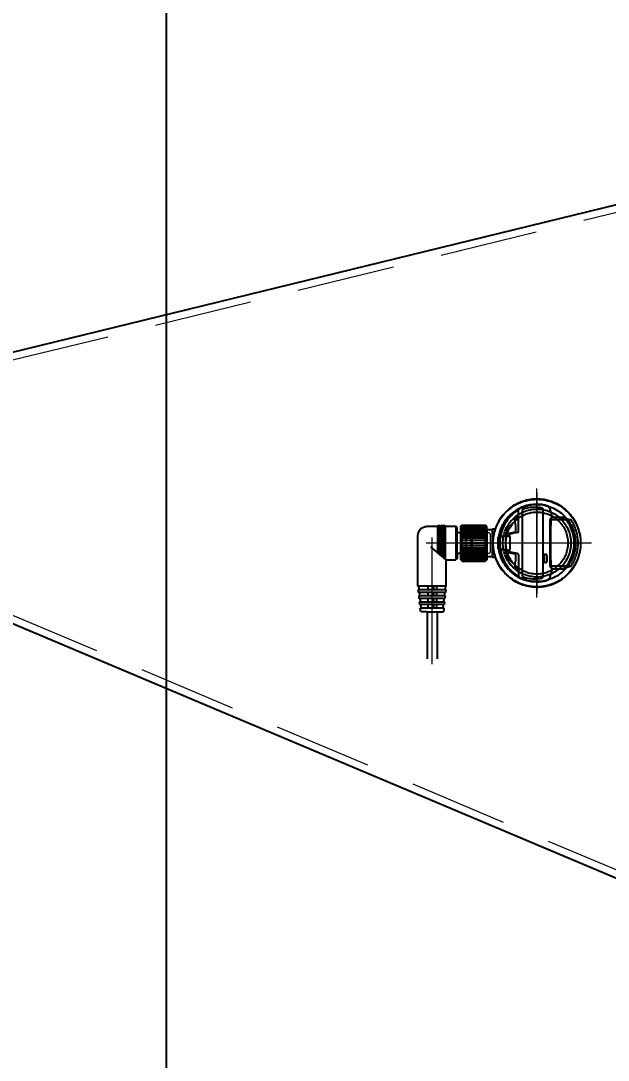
# Model space of a CAD drawing. Header units: millimetres. Extents: x -16130 to 36813, y -8099 to 27484.
# Drawn here: x 5004.6 to 5232.9, y 15682 to 16086.1 of the extents above; entities that cross this region are included whole.
import ezdxf
from ezdxf import colors
from ezdxf.entities.mleader import LeaderData, LeaderLine
from ezdxf.enums import TextEntityAlignment as Align
from ezdxf.math import Vec2, Vec3
from ezdxf.xclip import XClip

# ---------------------------------------------------------------- set-up
doc = ezdxf.new("R2010")
doc.units = ezdxf.units.MM
doc.header["$LTSCALE"] = 6
doc.header["$XCLIPFRAME"] = 0
doc.header["$PDMODE"] = 99
doc.header["$PDSIZE"] = 1
doc.linetypes.add('CENTER2', pattern=[28.575, 19.05, -3.175, 3.175, -3.175])
doc.linetypes.add('HIDDEN', pattern=[9.525, 6.35, -3.175])
for name, color, linetype, lineweight in [('04_HIDDEN', 2, 'HIDDEN', 13), ('05_CENTER', 4, 'CENTER2', 13), ('08_DIM', 3, 'Continuous', 13)]:
    doc.layers.add(name, color=color, linetype=linetype, lineweight=lineweight)
doc.layers.add('10_DRAFT', color=8, linetype='Continuous', lineweight=0, plot=False)
doc.styles.add('KSS_TXT', font='txt.shx', dxfattribs={"bigfont": 'extfont2.shx'})
doc.styles.get("Standard").update_dxf_attribs({"font": 'txt.shx', "bigfont": 'extfont2.shx'})
doc.dimstyles.new('KSS_DIM', dxfattribs={"dimtxt": 3, "dimasz": 2.5, "dimexe": 1.25, "dimexo": 0.625, "dimtad": 1, "dimdsep": 46, "dimtxsty": 'KSS_TXT', "dimblk": 'OPEN30', "dimcen": 0, "dimazin": 2, "dimtfac": 0.75, "dimtmove": 0, "dimatfit": 3, "dimldrblk": 'OPEN30', "dimfxl": 1, "dimtolj": 1, "dimarcsym": 0})

# ---------------------------------------------------------------- blocks, each defined once
blk = doc.blocks.new('A$C4DCA1887_1_1')
at = {"color": 0}
for radius in [15, 13.22, 12.06]:
    blk.add_circle((0, 0), radius, dxfattribs=at)
at = {"layer": '05_CENTER'}
for p, q in [((0, -21.19), (0, 21.19)), ((21.19, 0), (-21.19, 0))]:
    blk.add_line(p, q, dxfattribs=at)
blk = doc.blocks.new('A$C63605BD2_1_1_1')
at = {"color": 0}
for p, q in [((-490, 77), (-5.71, 195.41)), ((-490, 9), (-6.17, -195.26))]:
    blk.add_line(p, q, dxfattribs=at)
at = {"layer": '04_HIDDEN'}
for p, q in [((-489.29, 74.09), (-5, 192.5)), ((-488.83, 11.76), (-5, -192.5))]:
    blk.add_line(p, q, dxfattribs=at)
blk.add_blockref('A$C4DCA1887_1_1', (-230, 16.5))
blk = doc.blocks.new('A$C5957702E_1_1')
blk.add_blockref('A$C63605BD2_1_1_1', (-3, -192))
blk = doc.blocks.new('GP-M＊＊Tc_1_1')
at = {"color": 0}
for p, q in [((-10, 9.34), (-9, 13.23)), ((-9, 13.23), (-9, 5.44)), ((0, 16), (0, 16)), ((0, 14.42), (0, 14.5)), ((0, 14.42), (0, 14.5)), ((9, 13.23), (9, 5.44)), ((10, 9.34), (9, 13.23)), ((-10, 5.7), (-10, 10.5)), ((10, 5.7), (10, 10.5)), ((-9, 5.44), (-10, 5.75)), ((-9.65, 5.43), (-9, 5.43)), ((-9, 5), (0, 5)), ((0, 5), (9, 5)), ((9, 5.44), (10, 5.75)), ((9, 5.43), (9.65, 5.43)), ((-17.1, 0), (-17.1, 0)), ((13.11, 2.48), (-13.11, 2.48)), ((4.5, 3.65), (4.5, 3.04)), ((4.8, 3.86), (7.2, 3.86)), ((4.8, 2.83), (7.2, 2.83)), ((7.5, 3.65), (7.5, 3.04)), ((17.1, 0), (17.1, 0)), ((-4.56, -7.17), (-12.87, -7.17)), ((-12.61, -5.73), (12.61, -5.73)), ((-9.87, -7.64), (-9.8, -7.97)), ((-9.65, -7.22), (-9.65, -8.81)), ((-4.07, -7.58), (-3.58, -10.22)), ((4.07, -7.58), (3.58, -10.22)), ((4.56, -7.17), (12.87, -7.17)), ((9.65, -7.22), (9.65, -8.81)), ((9.87, -7.64), (9.8, -7.97)), ((-8.5, -8.52), (-8.91, -8.45)), ((-5.15, -11.56), (-6.27, -11.4)), ((-4.28, -8.42), (-3.77, -11.09)), ((-3.77, -9.17), (-3.77, -11.09)), ((-2.87, -10.72), (-3.66, -10.5)), ((-2.73, -11.95), (-2.92, -10.97)), ((-2.85, -10.7), (-2.73, -11.41)), ((-2.73, -12.3), (-2.73, -10.6)), ((-2.43, -10.52), (2.43, -10.52)), ((2.43, -12.07), (-2.43, -12.07)), ((2.73, -12.3), (2.73, -10.6)), ((2.85, -10.7), (2.73, -11.41)), ((2.73, -11.95), (2.92, -10.97)), ((2.87, -10.72), (3.66, -10.5)), ((4.28, -8.42), (3.77, -11.09)), ((3.77, -9.17), (3.77, -11.09)), ((5.15, -11.56), (6.27, -11.4)), ((8.5, -8.52), (8.91, -8.45)), ((-2.73, -12.3), (-2.42, -14.17)), ((-2.42, -14.17), (-2.23, -14.96)), ((2.42, -14.17), (2.23, -14.96)), ((2.73, -12.3), (2.42, -14.17)), ((-5.25, -19.5), (-6, -19.5)), ((-5.5, -17.2), (-5.5, -16.19)), ((-5.25, -17.2), (-5.5, -17.2)), ((5.25, -17.2), (-5.25, -17.2)), ((-5.25, -19.5), (-5.25, -17.2)), ((-5.25, -19.5), (5.25, -19.5)), ((5.5, -17.2), (5.25, -17.2)), ((5.25, -19.5), (5.25, -17.2)), ((6, -19.5), (5.25, -19.5)), ((5.5, -17.2), (5.5, -16.19))]:
    blk.add_line(p, q, dxfattribs=at)
blk.add_circle((0, 0), 17, dxfattribs=at)
for centre, radius, start, end in [((0, 0), 17.1, 288.762, 251.238), ((0, 0), 14.5, 46.3972, 133.6028), ((0, 0), 16, 55.7676, 124.2324), ((-12.12, 2.81), 2.58, 110.3836, 158.741), ((-9.27, -5.68), 11.53, 93.6107, 108.94), ((-3.77, 13.54), 10.01, 231.512, 238.504), ((0, 305.3), 300, 268.2809, 271.7191), ((3.77, 13.54), 10.01, 301.496, 308.488), ((9.27, -5.68), 11.53, 71.06, 86.3893), ((12.12, 2.81), 2.58, 21.259, 69.6164), ((-4.84, 0.61), 10.18, 162.0846, 183.4338), ((-0.75, -0.36), 14.26, 178.5668, 263.5951), ((-0.71, -0.79), 13.2, 167.4122, 200.4388), ((-13.11, 1.98), 0.5, 90, 167.4122), ((0.75, -0.36), 14.26, 276.4049, 1.4332), ((4.66, 3.65), 0.164, 124.4845, 180), ((4.66, 3.04), 0.164, 180, 235.5155), ((4.8, 3.46), 0.404, 90, 124.4845), ((4.8, 3.24), 0.404, 235.5155, 270), ((7.2, 3.46), 0.404, 55.5155, 90), ((7.2, 3.24), 0.404, 270, 304.4845), ((7.34, 3.65), 0.164, 0, 55.5155), ((7.34, 3.04), 0.164, 304.4845, 0), ((0.71, -0.79), 13.2, 339.5612, 12.5878), ((13.11, 1.98), 0.5, 12.5878, 90), ((4.84, 0.61), 10.18, 356.5662, 17.9154), ((-12.61, -5.23), 0.5, 200.4388, 270), ((-0.04, 0.63), 15.02, 211.3253, 260.883), ((0.79, 1.43), 14.21, 217.2624, 222.6782), ((-9.54, -7.56), 0.345, 146.2138, 192.031), ((-9.36, -7.71), 0.571, 110.52, 143.7381), ((-9.38, -7.35), 0.446, 183.2379, 231.5895), ((-9.51, -7.91), 0.3, 191.6157, 222.1952), ((-4.56, -7.67), 0.5, 10.5832, 90), ((0.04, 0.63), 15.02, 279.117, 328.6747), ((4.56, -7.67), 0.5, 90, 169.4168), ((9.36, -7.71), 0.571, 36.2619, 69.48), ((-0.79, 1.43), 14.21, 317.3218, 322.7376), ((9.38, -7.35), 0.446, 308.4105, 356.7621), ((9.51, -7.91), 0.3, 317.8048, 348.3843), ((9.54, -7.56), 0.345, 347.969, 33.7862), ((12.61, -5.23), 0.5, 270, 339.5612), ((-9.34, -8.82), 0.311, 139.4207, 212.7982), ((-1.37, -2.18), 10.68, 219.5719, 234.4444), ((-9.07, -9.21), 0.781, 77.8314, 130.0532), ((-5.32, -22.26), 14.1, 86.8924, 103.0416), ((2.16, -0.14), 13.56, 218.1577, 237.3496), ((-5.84, -8.43), 3, 234.4444, 261.7545), ((-3.64, -16.73), 5.38, 94.5835, 106.2876), ((-0.41, -0.17), 12.22, 248.0758, 259.1007), ((-4.57, -8.47), 0.3, 10.625, 86.8924), ((-4.08, -11.05), 0.308, 270.9263, 352.1482), ((-4.14, -9.34), 0.654, 304.3433, 317.694), ((-3.9, -10.28), 0.326, 292.498, 9.6984), ((-2.59, -10.91), 0.332, 140.7688, 190.8997), ((-2.45, -11.04), 0.528, 87.7798, 139.2391), ((-2.42, -12.39), 0.316, 90.5002, 163.1469), ((2.45, -11.04), 0.528, 40.7609, 92.2202), ((2.42, -12.39), 0.316, 16.8531, 89.4998), ((0.41, -0.17), 12.22, 280.8993, 291.9242), ((2.59, -10.91), 0.332, 349.1003, 39.2312), ((3.9, -10.28), 0.326, 170.3016, 247.502), ((4.14, -9.34), 0.654, 222.306, 235.6567), ((4.08, -11.05), 0.308, 187.8518, 269.0737), ((3.64, -16.73), 5.38, 73.7124, 85.4165), ((4.57, -8.47), 0.3, 93.1076, 169.375), ((5.32, -22.26), 14.1, 76.9584, 93.1076), ((-2.16, -0.14), 13.56, 302.6504, 321.8423), ((5.84, -8.43), 3, 278.2455, 305.5556), ((1.37, -2.18), 10.68, 305.5556, 320.4281), ((9.07, -9.21), 0.781, 49.9468, 102.1686), ((9.34, -8.82), 0.311, 327.2018, 40.5793), ((-0.01, -0.35), 14.04, 260.1067, 279.9992), ((-1.94, -14.89), 0.3, 193.872, 268.4995), ((-0.01, 58.68), 73.89, 268.4995, 271.5194), ((1.94, -14.89), 0.3, 271.5194, 346.128), ((0, 0), 17.1, 251.238, 288.762)]:
    blk.add_arc(centre, radius, start, end, dxfattribs=at)
at = {"layer": '05_CENTER', "color": 0}
for p, q in [((0, 20.86), (0, -27.5)), ((-19.6, 0), (19.6, 0))]:
    blk.add_line(p, q, dxfattribs=at)
at = {"layer": '10_DRAFT'}
for p, q in [((-6, -25), (-6, -19.5)), ((-5.4, -19.5), (-5.4, -25.4)), ((5.4, -25.4), (5.4, -19.5)), ((6, -25), (6, -19.5)), ((6, -25), (-6, -25)), ((-5.25, -25.5), (-6, -25)), ((5.25, -25.5), (-5.25, -25.5)), ((-5.25, -27.5), (-5.25, -25.5)), ((5.25, -27.5), (-5.25, -27.5)), ((5.25, -25.5), (6, -25)), ((5.25, -27.5), (5.25, -25.5))]:
    blk.add_line(p, q, dxfattribs=at)
blk = doc.blocks.new('OP-75722b_1_1')
at = {"color": 0}
for p, q in [((0, 6.5), (0.5, 7)), ((0, 4), (0, 6.5)), ((0.5, -7), (0.5, 7)), ((9.5, 7), (0.5, 7)), ((0.5, 6.7), (9.5, 6.7)), ((0.5, 6.3), (9.5, 6.3)), ((0.5, 5.9), (9.5, 5.9)), ((0.5, 5.3), (9.5, 5.3)), ((0.5, 4.7), (9.5, 4.7)), ((0.5, 4.1), (9.5, 4.1)), ((9.5, -7), (9.5, 7)), ((10, 6.5), (9.5, 7)), ((10, 4), (10, 6.5)), ((11.5, 6), (12, 6.5)), ((11.5, 4), (11.5, 6)), ((12, 6.5), (12, -6.5)), ((16, 6.5), (12, 6.5)), ((16, 6.5), (16.5, 7)), ((16, -6.25), (16, 6.5)), ((16.5, -5.83), (16.5, 7)), ((16.5, 7), (17, 6.5)), ((17, 6.5), (17.5, 7)), ((17, -5.41), (17, 6.5)), ((17.5, -4.99), (17.5, 7)), ((17.5, 7), (18, 6.5)), ((18, 6.5), (18.5, 7)), ((18, 6.5), (18, -4.57)), ((18.5, -4.15), (18.5, 7)), ((18.5, 7), (19, 6.5)), ((19, -3.73), (19, 6.5)), ((23.2, 6.5), (19, 6.5)), ((0, -4), (0, 4)), ((0.5, 3.4), (9.5, 3.4)), ((0.5, 2.7), (9.5, 2.7)), ((0.5, 1.9), (9.5, 1.9)), ((0.5, 1), (9.5, 1)), ((0.5, 0), (9.5, 0)), ((10, -4), (10, 4)), ((10, 4), (11.5, 4)), ((11.5, -4), (11.5, 4)), ((26.7, -16.8), (26.7, 3.01)), ((0, -4), (0, -6.5)), ((0.5, -1), (9.5, -1)), ((0.5, -1.9), (9.5, -1.9)), ((0.5, -2.7), (9.5, -2.7)), ((0.5, -3.4), (9.5, -3.4)), ((10, -4), (11.5, -4)), ((10, -6.5), (10, -4)), ((11.5, -4), (11.5, -6)), ((15.7, -6.5), (21.73, -1.44)), ((0, -6.5), (0.5, -7)), ((0.5, -4.1), (9.5, -4.1)), ((0.5, -4.7), (9.5, -4.7)), ((0.5, -5.3), (9.5, -5.3)), ((0.5, -5.8), (9.5, -5.8)), ((0.5, -6.3), (9.5, -6.3)), ((0.5, -6.7), (9.5, -6.7)), ((9.5, -7), (0.5, -7)), ((10, -6.5), (9.5, -7)), ((11.5, -6), (12, -6.5)), ((15.7, -6.5), (12, -6.5)), ((15.7, -16.8), (15.7, -6.5)), ((15.7, -16.8), (26.7, -16.8)), ((15.86, -18.18), (26.56, -18.18)), ((15.86, -18.18), (15.97, -19.18)), ((15.97, -19.18), (26.45, -19.18)), ((19.55, -16.8), (19.55, -18.18)), ((19.55, -19.18), (19.55, -20.55)), ((20.7, -16.8), (20.7, -18.18)), ((20.7, -19.18), (20.7, -20.55)), ((22.85, -16.8), (22.85, -18.18)), ((22.85, -19.18), (22.85, -20.55)), ((26.45, -19.18), (26.56, -18.18)), ((16.13, -20.55), (26.31, -20.55)), ((16.13, -20.55), (16.25, -21.55)), ((16.25, -21.55), (26.2, -21.55)), ((16.4, -22.92), (26.06, -22.92)), ((16.4, -22.92), (16.52, -23.92)), ((16.52, -23.92), (25.95, -23.92)), ((19.55, -21.55), (19.55, -22.92)), ((19.55, -23.92), (19.55, -25.3)), ((20.7, -21.55), (20.7, -22.92)), ((20.7, -23.92), (20.7, -25.3)), ((22.85, -21.55), (22.85, -22.92)), ((22.85, -23.92), (22.85, -25.3)), ((25.95, -23.92), (26.06, -22.92)), ((26.2, -21.55), (26.31, -20.55)), ((16.68, -25.3), (25.81, -25.3)), ((16.68, -25.3), (16.85, -26.8)), ((19.2, -26.8), (16.85, -26.8)), ((19.2, -26.8), (19.2, -45)), ((23.2, -26.8), (19.2, -26.8)), ((23.2, -26.8), (23.2, -45)), ((23.2, -26.8), (25.65, -26.8)), ((25.65, -26.8), (25.81, -25.3))]:
    blk.add_line(p, q, dxfattribs=at)
for centre, radius, start, end in [((23.2, 3), 3.5, 359.9998, 90), ((15.06, -17.57), 1, 322.7692, 50.3512), ((15.34, -19.94), 1, 322.7692, 50.3512), ((27.1, -19.94), 1, 130.2745, 217.7373), ((27.35, -17.56), 1, 130.2745, 217.7373), ((15.61, -22.32), 1, 322.7692, 50.3512), ((15.88, -24.69), 1, 322.7692, 50.3512), ((26.6, -24.69), 1, 130.2745, 217.7373), ((26.85, -22.31), 1, 130.2745, 217.7373)]:
    blk.add_arc(centre, radius, start, end, dxfattribs=at)
at = {"layer": '05_CENTER', "color": 0}
for p, q in [((-1.5, 0), (23.55, 0)), ((21.2, -47.12), (21.2, 2.18))]:
    blk.add_line(p, q, dxfattribs=at)
at = {"layer": '10_DRAFT'}
for p, q in [((-1, 4), (-1.5, 3.5)), ((-1.5, -3.5), (-1.5, 3.5)), ((-1, 4), (0, 4)), ((-1, -4), (-1.5, -3.5)), ((-1, -4), (0, -4))]:
    blk.add_line(p, q, dxfattribs=at)
blk = doc.blocks.new('A$C427433EE_1_1')
blk.add_blockref('A$C5957702E_1_1', (1220, 2254))
at = {"color": 4, "rotation": 270}
blk.add_blockref('GP-M＊＊Tc_1_1', (987, 2078.5), dxfattribs=at)
at = {"color": 4, "xscale": -1}
blk.add_blockref('OP-75722b_1_1', (967.5, 2078.5), dxfattribs=at)
blk = doc.blocks.new('_Open30')
at = {"color": 0, "linetype": 'ByBlock', "lineweight": -2}
for p, q in [((-1, 0.268), (0, 0)), ((0, 0), (-1, -0.268)), ((0, 0), (-1, 0))]:
    blk.add_line(p, q, dxfattribs=at)
blk = doc.blocks.new('*D2405')
at = {"layer": '08_DIM', "color": 0, "lineweight": -2, "transparency": 16777216}
for p, q in [((5113.09, 16261.53), (5051.27, 16261.53)), ((5061.27, 13954.53), (5061.27, 16241.53)), ((5113.09, 13934.53), (5051.27, 13934.53))]:
    blk.add_line(p, q, dxfattribs=at)
at = {"layer": 'Defpoints', "color": 0, "transparency": 16777216}
for p in [(5061.27, 16261.53), (5118.09, 16261.53), (5118.09, 13934.53)]:
    blk.add_point(p, dxfattribs=at)
at = {"layer": '08_DIM', "color": 0, "lineweight": -2, "transparency": 16777216, "xscale": 20, "yscale": 20, "zscale": 20}
for p, rotation in [((5061.27, 16261.53), 90), ((5061.27, 13934.53), 270)]:
    blk.add_blockref('_Open30', p, dxfattribs=dict(at, rotation=rotation))
at = {"layer": '08_DIM', "color": 0, "transparency": 16777216, "insert": (5044.27, 15098.03), "char_height": 24, "attachment_point": 5, "rotation": 90, "style": 'KSS_TXT'}
blk.add_mtext('\\A1;2327', dxfattribs=at)
blk = doc.blocks.new('AM_BALLOON1')
at = {"transparency": 16777216}
blk.add_circle((0, 0), 5, dxfattribs=at)
blk.add_attdef('B_NUMBER', text='', height=3, dxfattribs=at).set_placement((0, 0), align=Align.MIDDLE_CENTER)
blk = doc.blocks.new('_OPEN')
at = {"color": 0, "linetype": 'ByBlock'}
for p, q in [((-1, 0.167), (0, 0)), ((0, 0), (-1, -0.167)), ((0, 0), (-1, 0))]:
    blk.add_line(p, q, dxfattribs=at)

msp = doc.modelspace()

# ---------------------------------------------------------------- block references
ref = msp.add_blockref('A$C427433EE_1_1', (4218.16947, 13804.53494))
XClip(ref).set_block_clipping_path([(1338.9772045172, -50.2983481303), (1338.9772045172, 2535.3979858292), (617.7986300872, 2515.1750731432), (617.7986300872, -50.2983481303)])

# ---------------------------------------------------------------- dimensions: what is measured, and where the dimension line sits
at = {"layer": '08_DIM', "color": 1}
dim = msp.add_linear_dim(base=(5061.26804, 16261.53494), p1=(5118.08844, 13934.53494), p2=(5118.08844, 16261.53494), angle=90, dimstyle='KSS_DIM', override={"dimscale": 8}, dxfattribs=at)
dim.commit()
dim.dimension.update_dxf_attribs({"geometry": '*D2405', "text_midpoint": (5044.26804, 15098.03494)})

# ---------------------------------------------------------------- leaders
at = {"layer": '08_DIM'}
ml = msp.add_multileader_block('Standard', dxfattribs=at)
ml.set_content('AM_BALLOON1', color=256, scale=8)
ml.set_attribute('B_NUMBER', 'W', width=0)
ml.set_leader_properties(color=256, linetype='ByLayer', lineweight=-1)
ml.set_arrow_properties(name='OPEN')
ml.build(insert=Vec2(0, 0))
ml.multileader.update_dxf_attribs({"leader_type": 0, "has_dogleg": 0, "text_right_attachment_type": 6, "dogleg_length": 0, "arrow_head_size": 16, "scale": 4, "block_connection_type": 1})
ctx = ml.context
ctx.base_point, ctx.scale, ctx.char_height, ctx.arrow_head_size, ctx.landing_gap_size, ctx.plane_origin = Vec3(13778.40481, 16629.64663), 4, 32, 16, 16, Vec3(13778.40481, 16629.64663)
ctx.right_attachment, ctx.attachment_type = 6, 1
notes = []
notes.append((ctx, [(0, (0, 0, 0), (0, 0), (1, 0), 1, [])]))
ctx.block.insert = Vec3(13778.40481, 16629.64663)
ml = msp.add_multileader_block('Standard', dxfattribs=at)
ml.set_content('AM_BALLOON1', color=256, scale=8)
ml.set_attribute('B_NUMBER', 'AO', width=0)
ml.set_leader_properties(color=256, linetype='ByLayer', lineweight=-1)
ml.set_arrow_properties(name='OPEN')
ml.build(insert=Vec2(0, 0))
ml.multileader.update_dxf_attribs({"leader_type": 0, "has_dogleg": 0, "text_right_attachment_type": 6, "dogleg_length": 0, "arrow_head_size": 16, "scale": 4, "block_connection_type": 1})
ctx = ml.context
ctx.base_point, ctx.scale, ctx.char_height, ctx.arrow_head_size, ctx.landing_gap_size, ctx.plane_origin = Vec3(6830.23124, 16624.46097), 4, 32, 16, 16, Vec3(6830.23124, 16624.46097)
ctx.right_attachment, ctx.attachment_type = 6, 1
notes.append((ctx, [(0, (0, 0, 0), (0, 0), (1, 0), 1, [])]))
ctx.block.insert = Vec3(6830.23124, 16624.46097)
ml = msp.add_multileader_block('Standard', dxfattribs=at)
ml.set_content('AM_BALLOON1', color=256, scale=8)
ml.set_attribute('B_NUMBER', 'V', width=0)
ml.set_leader_properties(color=256, linetype='ByLayer', lineweight=-1)
ml.set_arrow_properties(name='OPEN')
ml.build(insert=Vec2(0, 0))
ml.multileader.update_dxf_attribs({"leader_type": 0, "has_dogleg": 0, "text_right_attachment_type": 6, "dogleg_length": 0, "arrow_head_size": 16, "scale": 4, "block_connection_type": 1})
ctx = ml.context
ctx.base_point, ctx.scale, ctx.char_height, ctx.arrow_head_size, ctx.landing_gap_size, ctx.plane_origin = Vec3(15125.00199, 16612.85008), 4, 32, 16, 16, Vec3(15159.27631, 16609.77428)
ctx.right_attachment, ctx.attachment_type = 6, 1
notes.append((ctx, [(0, (0, 0, 0), (0, 0), (1, 0), 1, [])]))
ctx.block.insert = Vec3(15125.00199, 16612.85008)
ml = msp.add_multileader_block('Standard', dxfattribs=at)
ml.set_content('AM_BALLOON1', color=256, scale=8)
ml.set_attribute('B_NUMBER', '47', width=0)
ml.set_leader_properties(color=256, linetype='ByLayer', lineweight=-1)
ml.set_arrow_properties(name='OPEN')
ml.build(insert=Vec2(0, 0))
ml.multileader.update_dxf_attribs({"leader_type": 0, "has_dogleg": 0, "text_right_attachment_type": 6, "dogleg_length": 0, "arrow_head_size": 16, "scale": 8, "block_connection_type": 1})
ctx = ml.context
ctx.base_point, ctx.scale, ctx.char_height, ctx.arrow_head_size, ctx.landing_gap_size, ctx.plane_origin = Vec3(12114.5235, 16603.82484), 8, 32, 16, 16, Vec3(12114.5235, 16603.82484)
ctx.right_attachment, ctx.attachment_type = 6, 1
notes.append((ctx, [(0, (0, 0, 0), (0, 0), (1, 0), 1, [])]))
ctx.block.insert = Vec3(12114.5235, 16603.82484)
ml = msp.add_multileader_block('Standard', dxfattribs=at)
ml.set_content('AM_BALLOON1', color=256, scale=8)
ml.set_attribute('B_NUMBER', 'O', width=0)
ml.set_leader_properties(color=256, linetype='ByLayer', lineweight=-1)
ml.set_arrow_properties(name='OPEN')
ml.build(insert=Vec2(0, 0))
ml.multileader.update_dxf_attribs({"leader_type": 0, "has_dogleg": 0, "text_right_attachment_type": 6, "dogleg_length": 0, "arrow_head_size": 16, "scale": 4, "block_connection_type": 1})
ctx = ml.context
ctx.base_point, ctx.scale, ctx.char_height, ctx.arrow_head_size, ctx.landing_gap_size, ctx.plane_origin = Vec3(8867.4584, 16552.9213), 4, 32, 16, 16, Vec3(8915.63385, 16552.9213)
ctx.right_attachment, ctx.attachment_type = 6, 1
notes.append((ctx, [(0, (0, 0, 0), (0, 0), (1, 0), 1, [])]))
ctx.block.insert = Vec3(8867.4584, 16552.9213)
for ctx, leaders in notes:
    for number, flags, end, landing, length, lines in leaders:
        leader = LeaderData()
        leader.index, (leader.has_last_leader_line, leader.has_dogleg_vector, leader.attachment_direction) = number, flags
        leader.last_leader_point, leader.dogleg_vector, leader.dogleg_length = Vec3(end), Vec3(landing), length
        for number, points, colour, breaks in lines:
            line = LeaderLine()
            line.index, line.vertices, line.color, line.breaks = number, Vec3.list(points), colors.encode_raw_color(colour), breaks
            leader.lines.append(line)
        ctx.leaders.append(leader)

doc.saveas('drawing.dxf')
